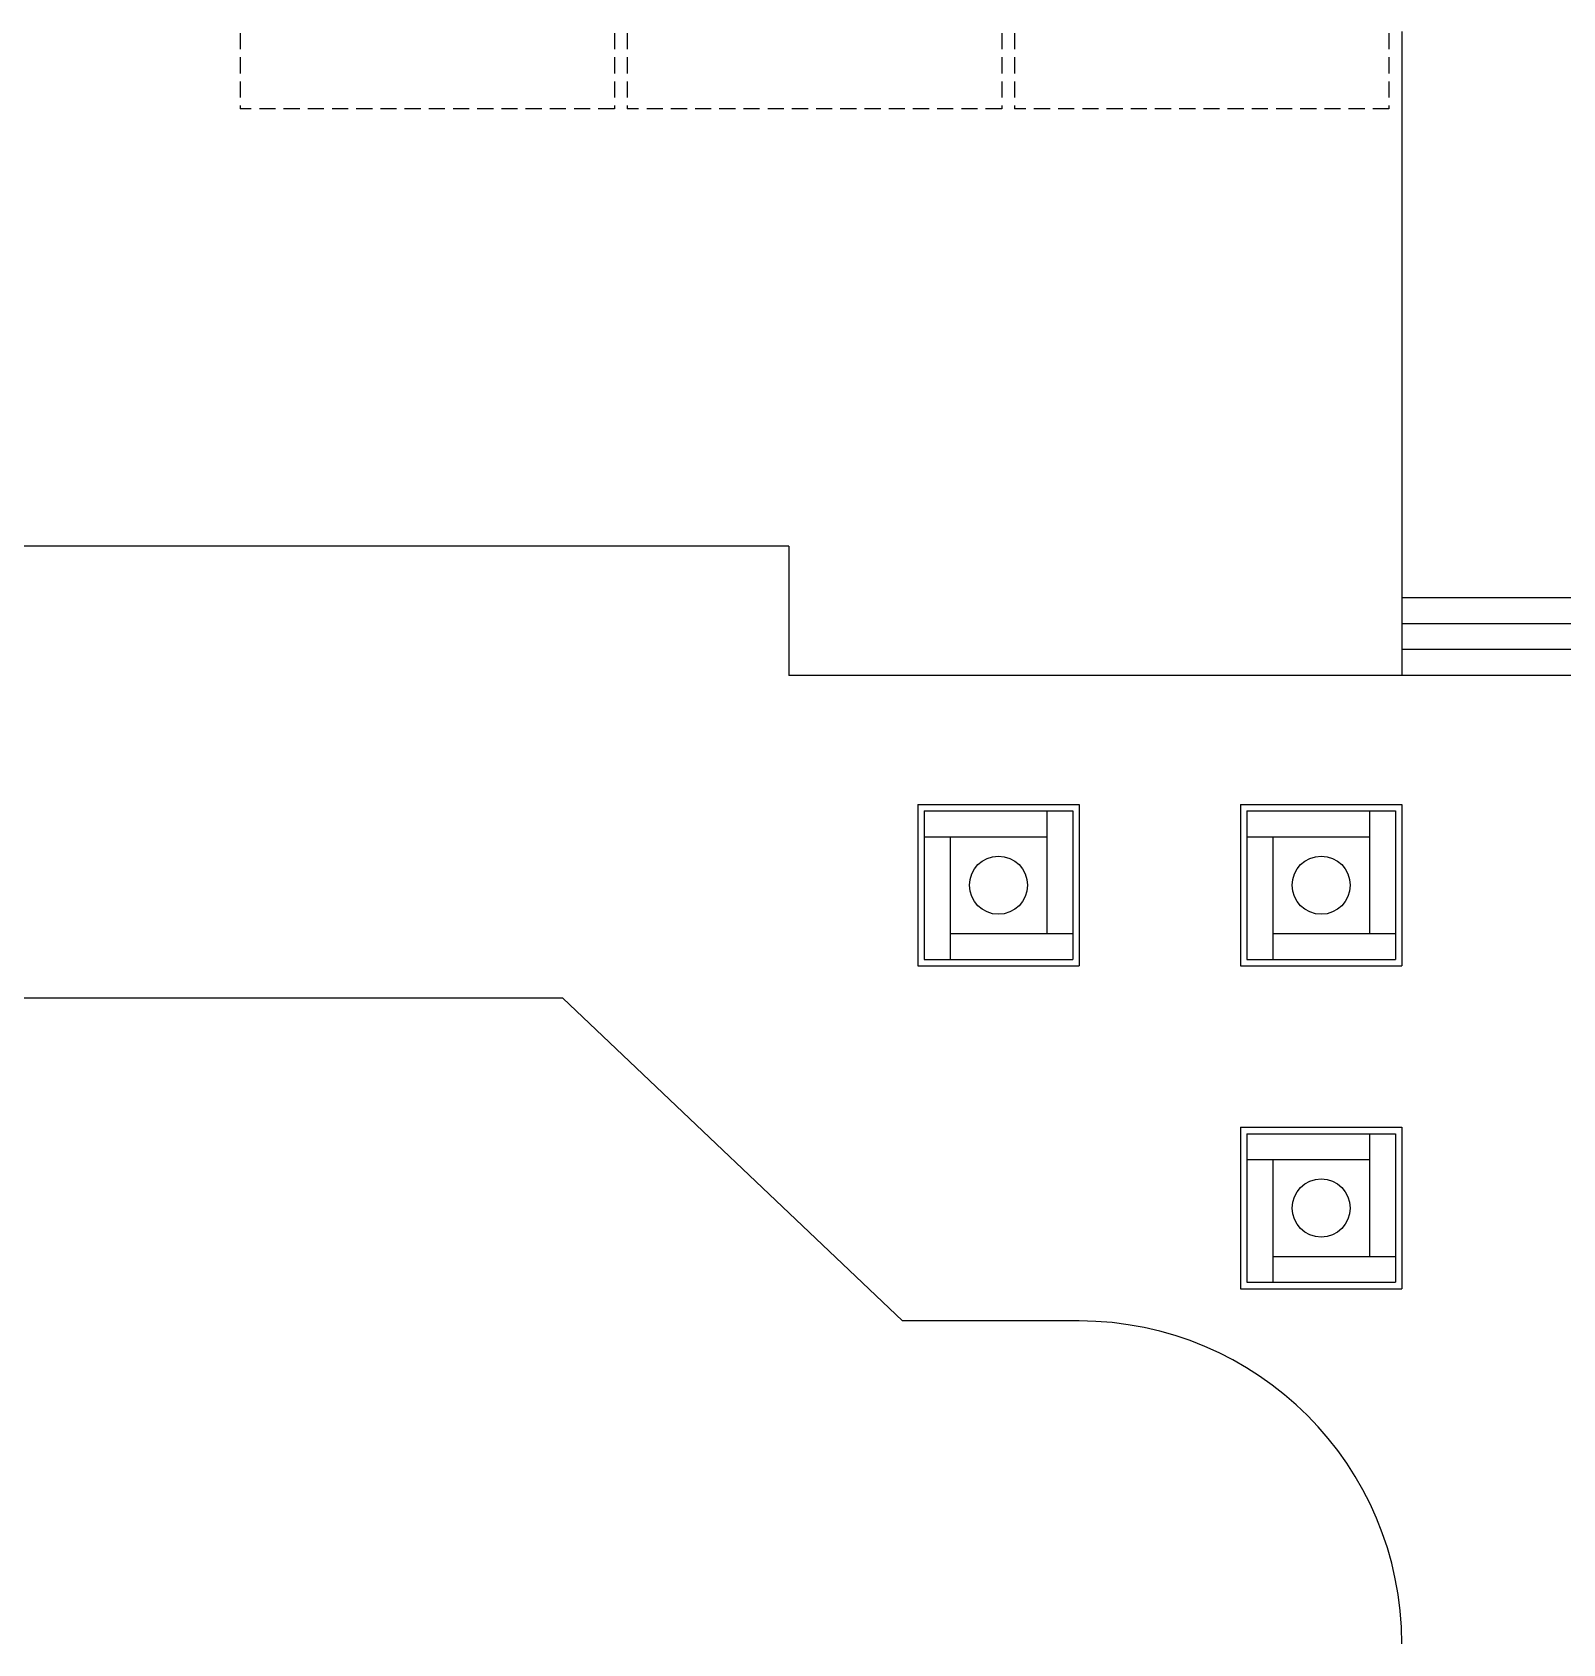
# Model space of a CAD drawing. Header units: millimetres. Extents: x 2069 to 2250, y 1124 to 1284.
# Drawn here: x 2178.63 to 2202.35, y 1124.91 to 1149.87 of the extents above; entities that cross this region are included whole.
import ezdxf

# ---------------------------------------------------------------- set-up
doc = ezdxf.new("R2010")
doc.units = ezdxf.units.MM
doc.linetypes.add('HIDDEN', pattern=[0.375, 0.25, -0.125])
doc.layers.add('PAVIMENTO', color=1, linetype='Continuous')
doc.layers.add('PROJECOES', color=1, linetype='HIDDEN')

msp = doc.modelspace()

# ---------------------------------------------------------------- linework, layer by layer
at = {"layer": 'PAVIMENTO'}
for p, q in [((2199.85325, 1149.88127), (2199.85325, 1139.90627)), ((2190.35325, 1141.90627), (2123.55325, 1141.90627)), ((2190.35325, 1141.90627), (2190.35325, 1139.90627)), ((2205.87325, 1141.10627), (2199.85325, 1141.10627)), ((2205.87325, 1140.70627), (2199.85325, 1140.70627)), ((2205.87325, 1140.30627), (2199.85325, 1140.30627)), ((2205.87325, 1139.90627), (2190.35325, 1139.90627)), ((2192.35325, 1137.90627), (2192.35325, 1135.40627)), ((2192.35325, 1137.90627), (2194.85325, 1137.90627)), ((2192.45325, 1137.80627), (2192.45325, 1135.50627)), ((2192.45325, 1137.80627), (2194.75325, 1137.80627)), ((2194.35325, 1137.80627), (2194.35325, 1135.90627)), ((2194.75325, 1137.80627), (2194.75325, 1135.50627)), ((2194.85325, 1137.90627), (2194.85325, 1135.40627)), ((2197.35325, 1137.90627), (2197.35325, 1135.40627)), ((2197.35325, 1137.90627), (2199.85325, 1137.90627)), ((2197.45325, 1137.80627), (2197.45325, 1135.50627)), ((2197.45325, 1137.80627), (2199.75325, 1137.80627)), ((2199.35325, 1137.80627), (2199.35325, 1135.90627)), ((2199.75325, 1137.80627), (2199.75325, 1135.50627)), ((2199.85325, 1137.90627), (2199.85325, 1135.40627)), ((2192.45325, 1137.40627), (2194.35325, 1137.40627)), ((2192.85325, 1137.40627), (2192.85325, 1135.50627)), ((2197.45325, 1137.40627), (2199.35325, 1137.40627)), ((2197.85325, 1137.40627), (2197.85325, 1135.50627)), ((2192.85325, 1135.90627), (2194.75325, 1135.90627)), ((2197.85325, 1135.90627), (2199.75325, 1135.90627)), ((2192.35325, 1135.40627), (2194.85325, 1135.40627)), ((2192.45325, 1135.50627), (2194.75325, 1135.50627)), ((2197.35325, 1135.40627), (2199.85325, 1135.40627)), ((2197.45325, 1135.50627), (2199.75325, 1135.50627)), ((2186.85325, 1134.90627), (2114.55325, 1134.90627)), ((2186.85325, 1134.90627), (2192.11408, 1129.90627)), ((2197.35325, 1132.90627), (2197.35325, 1130.40627)), ((2197.35325, 1132.90627), (2199.85325, 1132.90627)), ((2197.45325, 1132.80627), (2197.45325, 1130.50627)), ((2197.45325, 1132.80627), (2199.75325, 1132.80627)), ((2199.35325, 1132.80627), (2199.35325, 1130.90627)), ((2199.75325, 1132.80627), (2199.75325, 1130.50627)), ((2199.85325, 1132.90627), (2199.85325, 1130.40627)), ((2197.45325, 1132.40627), (2199.35325, 1132.40627)), ((2197.85325, 1132.40627), (2197.85325, 1130.50627)), ((2197.85325, 1130.90627), (2199.75325, 1130.90627)), ((2197.35325, 1130.40627), (2199.85325, 1130.40627)), ((2197.45325, 1130.50627), (2199.75325, 1130.50627)), ((2194.85325, 1129.90627), (2192.11408, 1129.90627))]:
    msp.add_line(p, q, dxfattribs=at)
for centre in [(2193.60325, 1136.65627), (2198.60325, 1136.65627), (2198.60325, 1131.65627)]:
    msp.add_circle(centre, 0.45, dxfattribs=at)
msp.add_arc((2194.85325, 1124.90627), 5, 0, 90, dxfattribs=at)
at = {"layer": 'PROJECOES', "linetype": 'HIDDEN'}
for p, q in [((2181.85325, 1149.85627), (2181.85325, 1148.68127)), ((2187.65325, 1149.85627), (2187.65325, 1148.68127)), ((2187.85325, 1149.85627), (2187.85325, 1148.68127)), ((2193.65325, 1149.85627), (2193.65325, 1148.68127)), ((2193.85325, 1149.85627), (2193.85325, 1148.68127)), ((2199.65325, 1149.85627), (2199.65325, 1148.68127)), ((2187.65325, 1148.68127), (2181.85325, 1148.68127)), ((2193.65325, 1148.68127), (2187.85325, 1148.68127)), ((2199.65325, 1148.68127), (2193.85325, 1148.68127))]:
    msp.add_line(p, q, dxfattribs=at)

doc.saveas('drawing.dxf')
